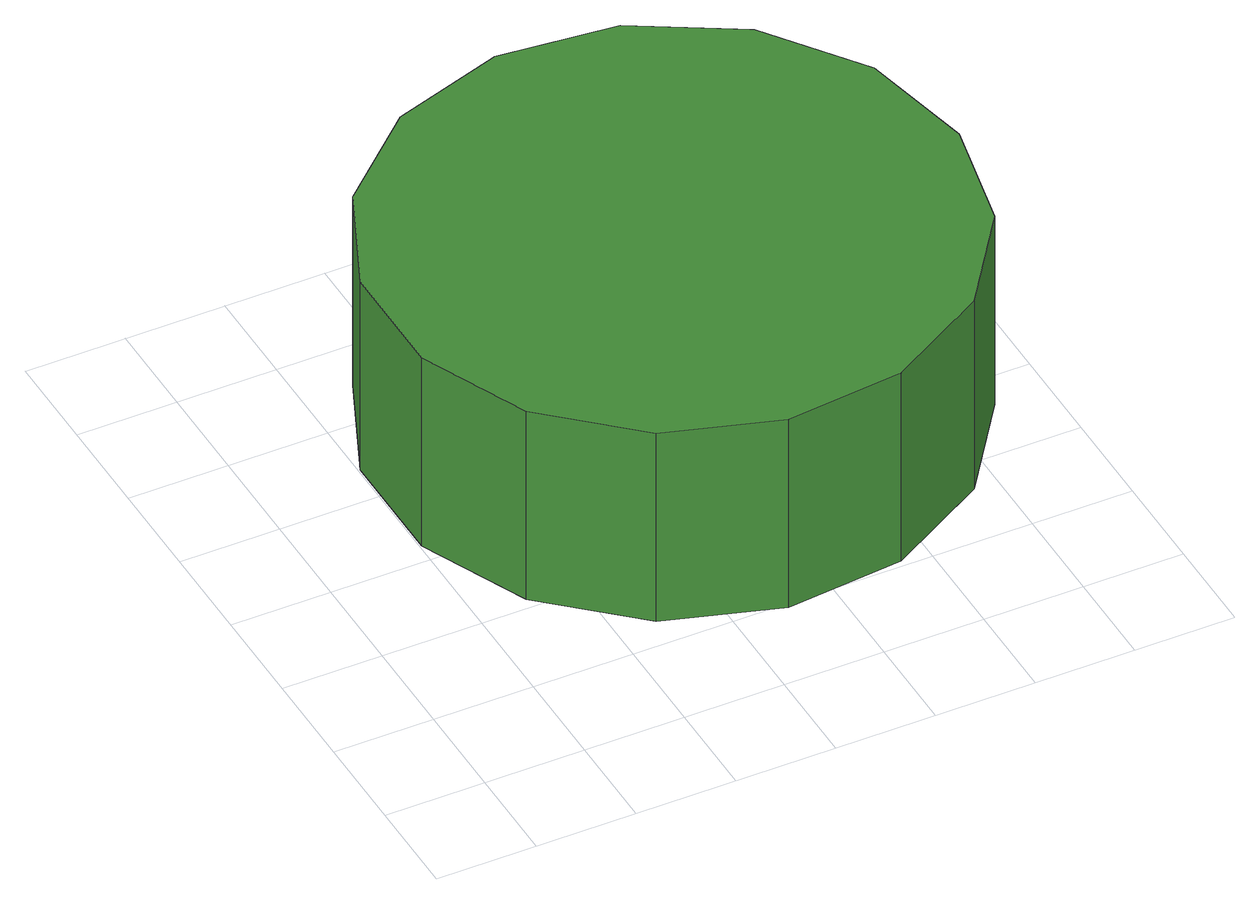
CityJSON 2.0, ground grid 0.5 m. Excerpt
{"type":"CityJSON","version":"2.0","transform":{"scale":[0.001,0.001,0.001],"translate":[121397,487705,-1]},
"CityObjects":{
"tree1":{"type":"SolitaryVegetationObject","attributes":{"function":"something"},"geometry":[{"type":"MultiSurface","lod":"1","boundaries":[[[0,1,2,3,4,5,6,7,8,9,10,11,12,13,14]],[[15,16,17,18,19,20,21,22,23,24,25,26,27,28,29]],[[0,29,28,1]],[[1,28,27,2]],[[2,27,26,3]],[[3,26,25,4]],[[4,25,24,5]],[[5,24,23,6]],[[6,23,22,7]],[[7,22,21,8]],[[8,21,20,9]],[[9,20,19,10]],[[10,19,18,11]],[[11,18,17,12]],[[12,17,16,13]],[[13,16,15,14]],[[14,15,29,0]]]}]}
},
"vertices":[
[3356,1903,1842],[3232,2488,1842],[2880,2972,1842],[2362,3271,1842],[1767,3333,1842],[1198,3149,1842],[753,2748,1842],[510,2202,1842],[510,1603,1842],[753,1057,1842],[1198,656,1842],[1767,472,1842],[2362,534,1842],[2880,833,1842],[3232,1317,1842],[3232,1317,757],[2880,833,757],[2362,534,757],[1767,472,757],[1198,656,757],[753,1057,757],[510,1603,757],[510,2202,757],[753,2748,757],[1198,3149,757],[1767,3333,757],[2362,3271,757],[2880,2972,757],[3232,2488,757],[3356,1903,757]
]}
